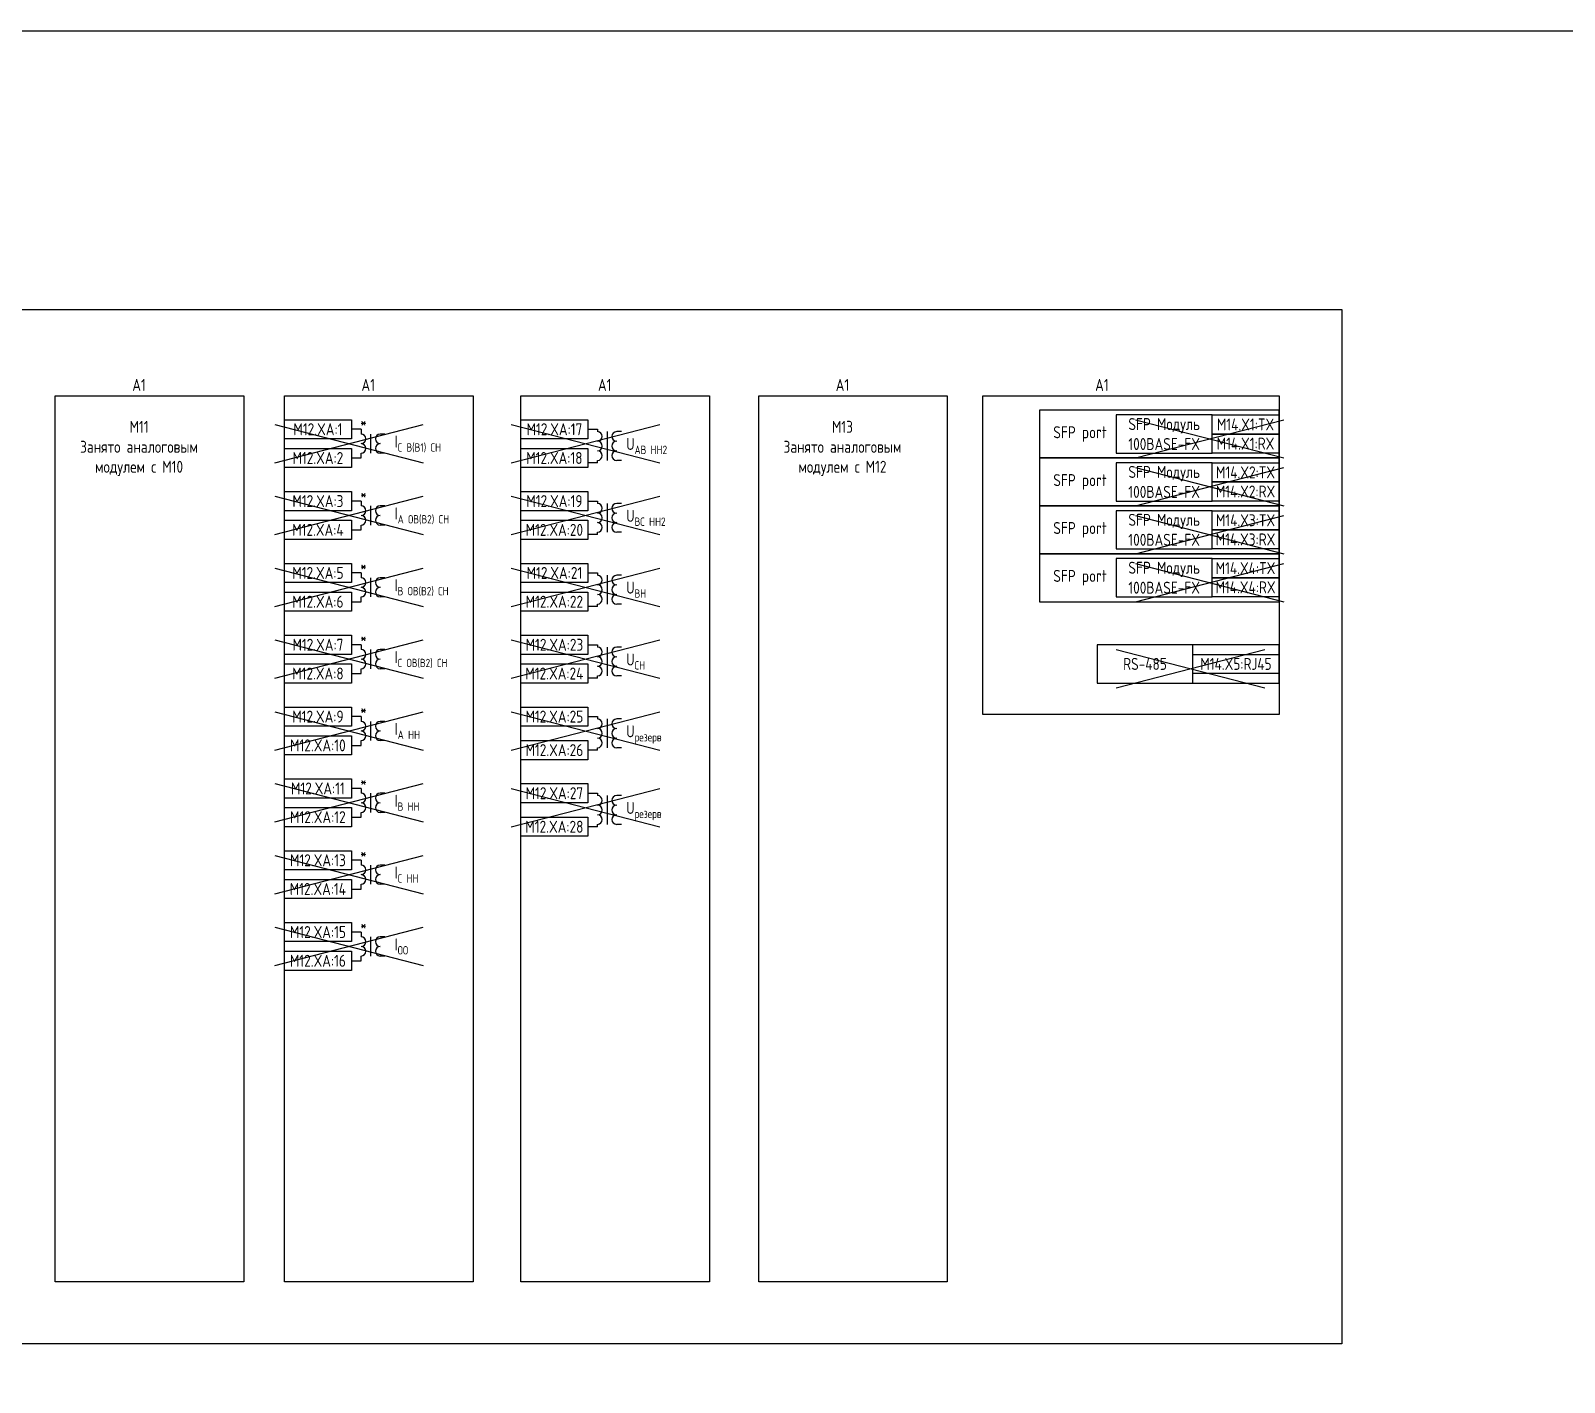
# Model space of a CAD drawing. Header units: millimetres. Extents: x -1117 to 6417, y -90 to 586.
# Drawn here: x -125.3 to 195, y 303.8 to 586 of the extents above; entities that cross this region are included whole.
import ezdxf

# ---------------------------------------------------------------- set-up
doc = ezdxf.new("R2010")
doc.units = ezdxf.units.MM
doc.styles.add('Gost_type_A', font='GOST_A.TTF')

msp = doc.modelspace()

# ---------------------------------------------------------------- linework, layer by layer
at = {"color": 6}
for p, q in [((-74.31, 503.77), (-43.31, 495.77)), ((-74.31, 495.77), (-43.31, 503.77)), ((-24.92, 503.77), (6.08, 495.77)), ((-24.92, 495.77), (6.08, 503.77)), ((105.42, 504.77), (136.42, 496.77)), ((105.42, 496.77), (136.42, 504.77)), ((105.42, 494.77), (136.42, 486.77)), ((105.42, 486.77), (136.42, 494.77)), ((-74.31, 488.77), (-43.31, 480.77)), ((-74.31, 480.77), (-43.31, 488.77)), ((-24.92, 488.77), (6.08, 480.77)), ((-24.92, 480.77), (6.08, 488.77)), ((105.42, 484.77), (136.42, 476.77)), ((105.42, 476.77), (136.42, 484.77)), ((105.42, 474.77), (136.42, 466.77)), ((105.42, 466.77), (136.42, 474.77)), ((-74.31, 473.77), (-43.31, 465.77)), ((-74.31, 465.77), (-43.31, 473.77)), ((-74.31, 458.77), (-43.31, 450.77)), ((-74.31, 450.77), (-43.31, 458.77)), ((101.42, 456.77), (132.42, 448.77)), ((101.42, 448.77), (132.42, 456.77)), ((-74.31, 443.77), (-43.31, 435.77)), ((-74.31, 435.77), (-43.31, 443.77)), ((-74.31, 428.77), (-43.31, 420.77)), ((-74.31, 420.77), (-43.31, 428.77)), ((-74.31, 413.77), (-43.31, 405.77)), ((-74.31, 405.77), (-43.31, 413.77)), ((-74.31, 398.78), (-43.31, 390.78)), ((-74.31, 390.78), (-43.31, 398.78))]:
    msp.add_line(p, q, dxfattribs=at)
for p, q in [((-56.31, 502.77), (-58.31, 502.77)), ((-58.31, 496.77), (-56.31, 496.77)), ((-56.31, 487.77), (-58.31, 487.77)), ((-58.31, 481.77), (-56.31, 481.77)), ((-56.31, 472.77), (-58.31, 472.77)), ((-58.31, 466.77), (-56.31, 466.77)), ((-56.31, 457.77), (-58.31, 457.77)), ((-58.31, 451.77), (-56.31, 451.77)), ((-56.31, 442.77), (-58.31, 442.77)), ((-58.31, 436.77), (-56.31, 436.77)), ((-56.31, 427.77), (-58.31, 427.77)), ((-58.31, 421.77), (-56.31, 421.77)), ((-56.31, 412.77), (-58.31, 412.77)), ((-58.31, 406.77), (-56.31, 406.77)), ((-56.31, 397.78), (-58.31, 397.78)), ((-58.31, 391.78), (-56.31, 391.78))]:
    msp.add_line(p, q)
at = {"ltscale": 4}
for p, q in [((-56.31, 502.77), (-56.31, 501.77)), ((-56.31, 502.27), (-56.31, 501.77)), ((-54.31, 501.77), (-54.31, 497.77)), ((-54.31, 501.77), (-54.31, 497.77)), ((-51.31, 501.77), (-52.31, 501.77)), ((-51.31, 501.77), (-52.31, 501.77)), ((-8.92, 502.77), (-6.92, 502.77)), ((-6.92, 502.77), (-6.92, 502.27)), ((-6.92, 502.77), (-6.92, 502.27)), ((-4.92, 502.27), (-4.92, 498.27)), ((-4.92, 500.27), (-4.92, 496.27)), ((-1.92, 502.27), (-2.92, 502.27)), ((-56.31, 496.77), (-56.31, 497.77)), ((-51.31, 497.77), (-52.31, 497.77)), ((-51.31, 497.77), (-52.31, 497.77)), ((-6.92, 495.77), (-8.92, 495.77)), ((-6.92, 495.77), (-6.92, 496.27)), ((-1.92, 496.27), (-2.92, 496.27)), ((-56.31, 487.77), (-56.31, 486.77)), ((-56.31, 487.27), (-56.31, 486.77)), ((-8.92, 487.77), (-6.92, 487.77)), ((-6.92, 487.77), (-6.92, 487.27)), ((-6.92, 487.77), (-6.92, 487.27)), ((-4.92, 487.27), (-4.92, 483.27)), ((-1.92, 487.27), (-2.92, 487.27)), ((-54.31, 486.77), (-54.31, 482.77)), ((-54.31, 486.77), (-54.31, 482.77)), ((-51.31, 486.77), (-52.31, 486.77)), ((-51.31, 486.77), (-52.31, 486.77)), ((-4.92, 485.27), (-4.92, 481.27)), ((-56.31, 481.77), (-56.31, 482.77)), ((-51.31, 482.77), (-52.31, 482.77)), ((-51.31, 482.77), (-52.31, 482.77)), ((-6.92, 480.77), (-8.92, 480.77)), ((-6.92, 480.77), (-6.92, 481.27)), ((-1.92, 481.27), (-2.92, 481.27)), ((-56.31, 472.77), (-56.31, 471.77)), ((-56.31, 472.27), (-56.31, 471.77)), ((-54.31, 471.77), (-54.31, 467.77)), ((-54.31, 471.77), (-54.31, 467.77)), ((-51.31, 471.77), (-52.31, 471.77)), ((-51.31, 471.77), (-52.31, 471.77)), ((-8.92, 472.77), (-6.92, 472.77)), ((-6.92, 472.77), (-6.92, 472.27)), ((-6.92, 472.77), (-6.92, 472.27)), ((-4.92, 472.27), (-4.92, 468.27)), ((-1.92, 472.27), (-2.92, 472.27)), ((-56.31, 466.77), (-56.31, 467.77)), ((-51.31, 467.77), (-52.31, 467.77)), ((-51.31, 467.77), (-52.31, 467.77)), ((-4.92, 470.27), (-4.92, 466.27)), ((-6.92, 465.77), (-8.92, 465.77)), ((-6.92, 465.77), (-6.92, 466.27)), ((-1.92, 466.27), (-2.92, 466.27)), ((-56.31, 457.77), (-56.31, 456.77)), ((-56.31, 457.27), (-56.31, 456.77)), ((-54.31, 456.77), (-54.31, 452.77)), ((-54.31, 456.77), (-54.31, 452.77)), ((-51.31, 456.77), (-52.31, 456.77)), ((-51.31, 456.77), (-52.31, 456.77)), ((-8.92, 457.77), (-6.92, 457.77)), ((-6.92, 457.77), (-6.92, 457.27)), ((-6.92, 457.77), (-6.92, 457.27)), ((-4.92, 457.27), (-4.92, 453.27)), ((-4.92, 455.27), (-4.92, 451.27)), ((-1.92, 457.27), (-2.92, 457.27)), ((-56.31, 451.77), (-56.31, 452.77)), ((-51.31, 452.77), (-52.31, 452.77)), ((-51.31, 452.77), (-52.31, 452.77)), ((-6.92, 450.77), (-8.92, 450.77)), ((-6.92, 450.77), (-6.92, 451.27)), ((-1.92, 451.27), (-2.92, 451.27)), ((-56.31, 442.77), (-56.31, 441.77)), ((-56.31, 442.27), (-56.31, 441.77)), ((-8.92, 442.77), (-6.92, 442.77)), ((-6.92, 442.77), (-6.92, 442.27)), ((-6.92, 442.77), (-6.92, 442.27)), ((-4.92, 442.27), (-4.92, 438.27)), ((-1.92, 442.27), (-2.92, 442.27)), ((-54.31, 441.77), (-54.31, 437.77)), ((-54.31, 441.77), (-54.31, 437.77)), ((-51.31, 441.77), (-52.31, 441.77)), ((-51.31, 441.77), (-52.31, 441.77)), ((-4.92, 440.27), (-4.92, 436.27)), ((-56.31, 436.77), (-56.31, 437.77)), ((-51.31, 437.77), (-52.31, 437.77)), ((-51.31, 437.77), (-52.31, 437.77)), ((-6.92, 435.77), (-8.92, 435.77)), ((-6.92, 435.77), (-6.92, 436.27)), ((-1.92, 436.27), (-2.92, 436.27)), ((-56.31, 427.77), (-56.31, 426.77)), ((-56.31, 427.27), (-56.31, 426.77)), ((-54.31, 426.77), (-54.31, 422.77)), ((-54.31, 426.77), (-54.31, 422.77)), ((-51.31, 426.77), (-52.31, 426.77)), ((-51.31, 426.77), (-52.31, 426.77)), ((-8.92, 426.77), (-6.92, 426.77)), ((-6.92, 426.77), (-6.92, 426.27)), ((-6.92, 426.77), (-6.92, 426.27)), ((-4.92, 426.27), (-4.92, 422.27)), ((-1.92, 426.27), (-2.92, 426.27)), ((-4.92, 424.27), (-4.92, 420.27)), ((-56.31, 421.77), (-56.31, 422.77)), ((-51.31, 422.77), (-52.31, 422.77)), ((-51.31, 422.77), (-52.31, 422.77)), ((-6.92, 419.77), (-8.92, 419.77)), ((-6.92, 419.77), (-6.92, 420.27)), ((-1.92, 420.27), (-2.92, 420.27)), ((-56.31, 412.77), (-56.31, 411.77)), ((-56.31, 412.27), (-56.31, 411.77)), ((-54.31, 411.77), (-54.31, 407.77)), ((-54.31, 411.77), (-54.31, 407.77)), ((-51.31, 411.77), (-52.31, 411.77)), ((-51.31, 411.77), (-52.31, 411.77)), ((-56.31, 406.77), (-56.31, 407.77)), ((-51.31, 407.77), (-52.31, 407.77)), ((-51.31, 407.77), (-52.31, 407.77)), ((-56.31, 397.78), (-56.31, 396.78)), ((-56.31, 397.28), (-56.31, 396.78)), ((-54.31, 396.78), (-54.31, 392.78)), ((-54.31, 396.78), (-54.31, 392.78)), ((-51.31, 396.78), (-52.31, 396.78)), ((-51.31, 396.78), (-52.31, 396.78)), ((-56.31, 391.78), (-56.31, 392.78)), ((-51.31, 392.78), (-52.31, 392.78)), ((-51.31, 392.78), (-52.31, 392.78))]:
    msp.add_line(p, q, dxfattribs=at)
at = {"color": 3}
for p, q in [((-24.92, 473.77), (6.08, 465.77)), ((-24.92, 465.77), (6.08, 473.77)), ((-24.92, 458.77), (6.08, 450.77)), ((-24.92, 450.77), (6.08, 458.77)), ((-24.92, 443.77), (6.08, 435.77)), ((-24.92, 435.77), (6.08, 443.77)), ((-24.92, 427.77), (6.08, 419.77)), ((-24.92, 419.77), (6.08, 427.77))]:
    msp.add_line(p, q, dxfattribs=at)
for points in [[(-1117.42, 586), (6417.25, 586), (6417.25, -90), (-1117.42, -90)], [(-1050.11, 527.77), (148.53, 527.77), (148.53, 311.77), (-1050.11, 311.77)], [(-120.17, 509.77), (-80.78, 509.77), (-80.78, 324.77), (-120.17, 324.77)], [(-72.31, 509.77), (-32.92, 509.77), (-32.92, 324.77), (-72.31, 324.77)], [(-22.92, 509.77), (16.47, 509.77), (16.47, 324.77), (-22.92, 324.77)], [(26.74, 509.77), (66.13, 509.77), (66.13, 324.77), (26.74, 324.77)], [(73.54, 509.77), (135.42, 509.77), (135.42, 443.19), (73.54, 443.19)], [(135.42, 506.77), (85.42, 506.77), (85.42, 496.77), (135.42, 496.77)], [(-72.31, 504.77), (-58.31, 504.77), (-58.31, 500.77), (-72.31, 500.77)], [(-22.92, 504.77), (-8.92, 504.77), (-8.92, 500.77), (-22.92, 500.77)], [(121.42, 505.77), (135.42, 505.77), (135.42, 501.77), (121.42, 501.77)], [(121.42, 501.77), (135.42, 501.77), (135.42, 497.77), (121.42, 497.77)], [(-72.31, 498.77), (-58.31, 498.77), (-58.31, 494.77), (-72.31, 494.77)], [(-22.92, 498.77), (-8.92, 498.77), (-8.92, 494.77), (-22.92, 494.77)], [(135.42, 496.77), (85.42, 496.77), (85.42, 486.77), (135.42, 486.77)], [(121.42, 495.77), (135.42, 495.77), (135.42, 491.77), (121.42, 491.77)], [(121.42, 491.77), (135.42, 491.77), (135.42, 487.77), (121.42, 487.77)], [(-72.31, 489.77), (-58.31, 489.77), (-58.31, 485.77), (-72.31, 485.77)], [(-22.92, 489.77), (-8.92, 489.77), (-8.92, 485.77), (-22.92, 485.77)], [(-72.31, 483.77), (-58.31, 483.77), (-58.31, 479.77), (-72.31, 479.77)], [(-22.92, 483.77), (-8.92, 483.77), (-8.92, 479.77), (-22.92, 479.77)], [(135.42, 486.77), (85.42, 486.77), (85.42, 476.77), (135.42, 476.77)], [(121.42, 485.77), (135.42, 485.77), (135.42, 481.77), (121.42, 481.77)], [(121.42, 481.77), (135.42, 481.77), (135.42, 477.77), (121.42, 477.77)], [(-72.31, 474.77), (-58.31, 474.77), (-58.31, 470.77), (-72.31, 470.77)], [(-22.92, 474.77), (-8.92, 474.77), (-8.92, 470.77), (-22.92, 470.77)], [(135.42, 476.77), (85.42, 476.77), (85.42, 466.77), (135.42, 466.77)], [(121.42, 475.77), (135.42, 475.77), (135.42, 471.77), (121.42, 471.77)], [(121.42, 471.77), (135.42, 471.77), (135.42, 467.77), (121.42, 467.77)], [(-72.31, 468.77), (-58.31, 468.77), (-58.31, 464.77), (-72.31, 464.77)], [(-22.92, 468.77), (-8.92, 468.77), (-8.92, 464.77), (-22.92, 464.77)], [(-72.31, 459.77), (-58.31, 459.77), (-58.31, 455.77), (-72.31, 455.77)], [(-22.92, 459.77), (-8.92, 459.77), (-8.92, 455.77), (-22.92, 455.77)], [(117.42, 455.77), (135.42, 455.77), (135.42, 451.77), (117.42, 451.77)], [(-72.31, 453.77), (-58.31, 453.77), (-58.31, 449.77), (-72.31, 449.77)], [(-22.92, 453.77), (-8.92, 453.77), (-8.92, 449.77), (-22.92, 449.77)], [(-72.31, 444.77), (-58.31, 444.77), (-58.31, 440.77), (-72.31, 440.77)], [(-22.92, 444.77), (-8.92, 444.77), (-8.92, 440.77), (-22.92, 440.77)], [(-72.31, 438.77), (-58.31, 438.77), (-58.31, 434.77), (-72.31, 434.77)], [(-22.92, 437.77), (-8.92, 437.77), (-8.92, 433.77), (-22.92, 433.77)], [(-72.31, 429.77), (-58.31, 429.77), (-58.31, 425.77), (-72.31, 425.77)], [(-22.92, 428.77), (-8.92, 428.77), (-8.92, 424.77), (-22.92, 424.77)], [(-72.31, 423.77), (-58.31, 423.77), (-58.31, 419.77), (-72.31, 419.77)], [(-22.92, 421.77), (-8.92, 421.77), (-8.92, 417.77), (-22.92, 417.77)], [(-72.31, 414.77), (-58.31, 414.77), (-58.31, 410.77), (-72.31, 410.77)], [(-72.31, 408.77), (-58.31, 408.77), (-58.31, 404.77), (-72.31, 404.77)], [(-72.31, 399.78), (-58.31, 399.78), (-58.31, 395.78), (-72.31, 395.78)], [(-72.31, 393.78), (-58.31, 393.78), (-58.31, 389.78), (-72.31, 389.78)]]:
    msp.add_lwpolyline(points, close=True)
at = {"linetype": 'Continuous', "lineweight": 25, "ltscale": 4}
for points in [[(101.42, 497.77), (121.42, 497.77), (121.42, 505.77), (101.42, 505.77)], [(101.42, 487.77), (121.42, 487.77), (121.42, 495.77), (101.42, 495.77)], [(101.42, 477.77), (121.42, 477.77), (121.42, 485.77), (101.42, 485.77)], [(101.42, 467.77), (121.42, 467.77), (121.42, 475.77), (101.42, 475.77)], [(97.42, 449.77), (135.42, 449.77), (135.42, 457.77), (97.42, 457.77)], [(97.42, 449.77), (117.42, 449.77), (117.42, 457.77), (97.42, 457.77)]]:
    msp.add_lwpolyline(points, close=True, dxfattribs=at)
at = {"ltscale": 4}
for centre, start, end in [((-56.31, 500.77), 270, 90), ((-56.31, 500.77), 270, 90), ((-56.31, 498.77), 270, 90), ((-56.31, 498.77), 270, 90), ((-52.31, 500.77), 90, 270), ((-52.31, 500.77), 90, 270), ((-52.31, 498.77), 90, 270), ((-52.31, 498.77), 90, 270), ((-6.92, 501.27), 270, 90), ((-6.92, 499.27), 270, 90), ((-2.92, 501.27), 90, 270), ((-2.92, 501.27), 90, 270), ((-2.92, 499.27), 90, 270), ((-2.92, 499.27), 90, 270), ((-6.92, 497.27), 270, 90), ((-2.92, 497.27), 90, 270), ((-6.92, 486.27), 270, 90), ((-2.92, 486.27), 90, 270), ((-2.92, 486.27), 90, 270), ((-56.31, 485.77), 270, 90), ((-56.31, 485.77), 270, 90), ((-56.31, 483.77), 270, 90), ((-56.31, 483.77), 270, 90), ((-52.31, 485.77), 90, 270), ((-52.31, 485.77), 90, 270), ((-52.31, 483.77), 90, 270), ((-52.31, 483.77), 90, 270), ((-6.92, 484.27), 270, 90), ((-2.92, 484.27), 90, 270), ((-2.92, 484.27), 90, 270), ((-6.92, 482.27), 270, 90), ((-2.92, 482.27), 90, 270), ((-56.31, 470.77), 270, 90), ((-56.31, 470.77), 270, 90), ((-52.31, 470.77), 90, 270), ((-52.31, 470.77), 90, 270), ((-6.92, 471.27), 270, 90), ((-2.92, 471.27), 90, 270), ((-2.92, 471.27), 90, 270), ((-56.31, 468.77), 270, 90), ((-56.31, 468.77), 270, 90), ((-52.31, 468.77), 90, 270), ((-52.31, 468.77), 90, 270), ((-6.92, 469.27), 270, 90), ((-6.92, 467.27), 270, 90), ((-2.92, 469.27), 90, 270), ((-2.92, 469.27), 90, 270), ((-2.92, 467.27), 90, 270), ((-56.31, 455.77), 270, 90), ((-56.31, 455.77), 270, 90), ((-52.31, 455.77), 90, 270), ((-52.31, 455.77), 90, 270), ((-6.92, 456.27), 270, 90), ((-6.92, 454.27), 270, 90), ((-2.92, 456.27), 90, 270), ((-2.92, 456.27), 90, 270), ((-2.92, 454.27), 90, 270), ((-2.92, 454.27), 90, 270), ((-56.31, 453.77), 270, 90), ((-56.31, 453.77), 270, 90), ((-52.31, 453.77), 90, 270), ((-52.31, 453.77), 90, 270), ((-6.92, 452.27), 270, 90), ((-2.92, 452.27), 90, 270), ((-6.92, 441.27), 270, 90), ((-2.92, 441.27), 90, 270), ((-2.92, 441.27), 90, 270), ((-56.31, 440.77), 270, 90), ((-56.31, 440.77), 270, 90), ((-56.31, 438.77), 270, 90), ((-56.31, 438.77), 270, 90), ((-52.31, 440.77), 90, 270), ((-52.31, 440.77), 90, 270), ((-52.31, 438.77), 90, 270), ((-52.31, 438.77), 90, 270), ((-6.92, 439.27), 270, 90), ((-2.92, 439.27), 90, 270), ((-2.92, 439.27), 90, 270), ((-6.92, 437.27), 270, 90), ((-2.92, 437.27), 90, 270), ((-56.31, 425.77), 270, 90), ((-56.31, 425.77), 270, 90), ((-52.31, 425.77), 90, 270), ((-52.31, 425.77), 90, 270), ((-6.92, 425.27), 270, 90), ((-2.92, 425.27), 90, 270), ((-2.92, 425.27), 90, 270), ((-56.31, 423.77), 270, 90), ((-56.31, 423.77), 270, 90), ((-52.31, 423.77), 90, 270), ((-52.31, 423.77), 90, 270), ((-6.92, 423.27), 270, 90), ((-2.92, 423.27), 90, 270), ((-2.92, 423.27), 90, 270), ((-6.92, 421.27), 270, 90), ((-2.92, 421.27), 90, 270), ((-56.31, 410.77), 270, 90), ((-56.31, 410.77), 270, 90), ((-52.31, 410.77), 90, 270), ((-52.31, 410.77), 90, 270), ((-56.31, 408.77), 270, 90), ((-56.31, 408.77), 270, 90), ((-52.31, 408.77), 90, 270), ((-52.31, 408.77), 90, 270), ((-56.31, 395.78), 270, 90), ((-56.31, 395.78), 270, 90), ((-56.31, 393.78), 270, 90), ((-56.31, 393.78), 270, 90), ((-52.31, 395.78), 90, 270), ((-52.31, 395.78), 90, 270), ((-52.31, 393.78), 90, 270), ((-52.31, 393.78), 90, 270)]:
    msp.add_arc(centre, 1, start, end, dxfattribs=at)

# ---------------------------------------------------------------- texts
at = {"char_height": 2.5, "attachment_point": 8, "line_spacing_factor": 0.9, "style": 'Gost_type_A'}
for insert, width in [((-102.67, 510.77), 35), ((-54.81, 510.77), 35), ((-5.42, 510.77), 35), ((44.24, 510.77), 35), ((98.42, 510.77), 74.0002)]:
    msp.add_mtext('A1', dxfattribs=dict(at, insert=insert, width=width))
at = {"char_height": 2.5, "style": 'Gost_type_A'}
for s, insert, width, attachment_point in [('M11^JЗанято аналоговым модулем с М10', (-102.67, 498.77), 35, 5), ('M12.XA:1', (-65.31, 502.77), 14, 5), ('*', (-55.81, 504.27), 3, 5), ('M12.XA:17', (-15.92, 502.77), 14, 5), ('M13^JЗанято аналоговым модулем с М12', (44.24, 498.77), 35, 5), ('SFP port', (99.42, 501.77), 20, 6), ('SFP Mодуль 100BASE-FX', (111.42, 501.77), 19.9998, 5), ('M14.X1:TX', (128.42, 503.77), 14, 5), ('\\A1;I{\\H0.7x;\\S^ С В(В1) СН;}', (-49.31, 499.77), 9.1924, 4), ('\\A1;U{\\H0.7x;\\S^ АВ НН2;}', (-0.92, 499.27), 12, 4), ('M14.X1:RX', (128.42, 499.77), 14, 5), ('M12.XA:2', (-65.32, 496.77), 14.018, 5), ('M12.XA:18', (-15.93, 496.77), 14.018, 5), ('SFP port', (99.42, 491.77), 20, 6), ('SFP Mодуль 100BASE-FX', (111.42, 491.77), 19.9998, 5), ('M14.X2:TX', (128.42, 493.77), 14, 5), ('M14.X2:RX', (128.42, 489.77), 14, 5), ('M12.XA:3', (-65.31, 487.77), 14, 5), ('*', (-55.81, 489.27), 3, 5), ('M12.XA:19', (-15.92, 487.77), 14, 5), ('\\A1;I{\\H0.7x;\\S^ А ОВ(В2) СН;}', (-49.31, 484.77), 8, 4), ('\\A1;U{\\H0.7x;\\S^ ВС НН2;}', (-0.92, 484.27), 12, 4), ('SFP Mодуль 100BASE-FX', (111.42, 481.77), 19.9998, 5), ('M14.X3:TX', (128.42, 483.77), 14, 5), ('M12.XA:4', (-65.32, 481.76), 14.018, 5), ('M12.XA:20', (-15.93, 481.76), 14.018, 5), ('SFP port', (99.42, 481.77), 20, 6), ('M14.X3:RX', (128.42, 479.77), 14, 5), ('*', (-55.81, 474.27), 3, 5), ('SFP Mодуль 100BASE-FX', (111.42, 471.77), 19.9998, 5), ('M14.X4:TX', (128.42, 473.77), 14, 5), ('M12.XA:5', (-65.31, 472.77), 14, 5), ('\\A1;I{\\H0.7x;\\S^ В ОВ(В2) СН;}', (-49.31, 469.77), 8, 4), ('M12.XA:21', (-15.92, 472.77), 14, 5), ('\\A1;U{\\H0.7x;\\S^ ВН;}', (-0.92, 469.27), 12, 4), ('SFP port', (99.42, 471.77), 20, 6), ('M14.X4:RX', (128.42, 469.77), 14, 5), ('M12.XA:6', (-65.32, 466.76), 14.018, 5), ('M12.XA:22', (-15.93, 466.76), 14.018, 5), ('M12.XA:7', (-65.31, 457.77), 14, 5), ('*', (-55.81, 459.27), 3, 5), ('M12.XA:23', (-15.92, 457.77), 14, 5), ('\\A1;I{\\H0.7x;\\S^ С ОВ(В2) СН;}', (-49.31, 454.77), 8, 4), ('\\A1;U{\\H0.7x;\\S^ СН;}', (-0.92, 454.27), 12, 4), ('RS-485', (107.42, 453.77), 19.9998, 5), ('M14.X5:RJ45', (126.42, 453.77), 18.0002, 5), ('M12.XA:8', (-65.32, 451.76), 14.018, 5), ('M12.XA:24', (-15.93, 451.76), 14.018, 5), ('M12.XA:9', (-65.31, 442.77), 14, 5), ('*', (-55.81, 444.27), 3, 5), ('M12.XA:25', (-15.93, 442.77), 14.018, 5), ('\\A1;I{\\H0.7x;\\S^ А НН;}', (-49.31, 439.77), 8, 4), ('\\A1;U{\\H0.7x;\\S^ резерв;}', (-0.92, 439.27), 12, 4), ('M12.XA:10', (-65.32, 436.76), 14.018, 5), ('M12.XA:26', (-15.93, 435.77), 14.018, 5), ('*', (-55.81, 429.27), 3, 5), ('M12.XA:11', (-65.31, 427.77), 14, 5), ('\\A1;I{\\H0.7x;\\S^ В НН;}', (-49.31, 424.77), 8, 4), ('M12.XA:27', (-15.93, 426.77), 14.018, 5), ('M12.XA:12', (-65.32, 421.77), 14.018, 5), ('\\A1;U{\\H0.7x;\\S^ резерв;}', (-0.92, 423.27), 12, 4), ('M12.XA:28', (-15.93, 419.77), 14.018, 5), ('M12.XA:13', (-65.31, 412.77), 14, 5), ('*', (-55.81, 414.27), 3, 5), ('\\A1;I{\\H0.7x;\\S^ С НН;}', (-49.31, 409.77), 8, 4), ('M12.XA:14', (-65.32, 406.77), 14.018, 5), ('M12.XA:15', (-65.31, 397.79), 14, 5), ('*', (-55.81, 399.28), 3, 5), ('\\A1;I{\\H0.7x;\\S^ ОО;}', (-49.31, 394.78), 8, 4), ('M12.XA:16', (-65.32, 391.78), 14.018, 5)]:
    msp.add_mtext(s, dxfattribs=dict(at, insert=insert, width=width, attachment_point=attachment_point))

doc.saveas('drawing.dxf')
